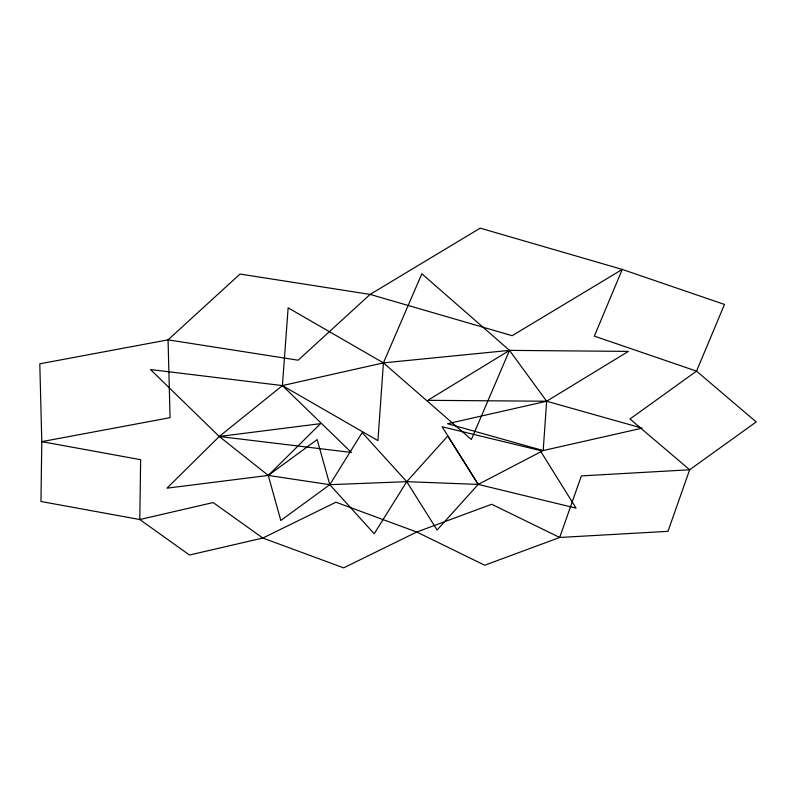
<?xml version="1.0" encoding="UTF-8"?>
<svg xmlns="http://www.w3.org/2000/svg" width="796" height="796" viewBox="0 0 796 796"><rect width="100%" height="100%" fill="white"/><g stroke="black" fill="none" stroke-linecap="round" stroke-linejoin="round"><path stroke-width="1.19" d="M41.79 441.641L40.964 501.49L139.807 519.539L213.159 502.555L262.829 538.046L343.643 567.856L416.746 532.017L491.709 504.266L559.688 537.469L667.973 531.34L689.644 469.769L756.2 421.93L696.54 371.135L594.333 336.121L622.263 269.426L724.469 304.44L696.54 371.135L629.984 418.985L689.644 469.769L581.359 475.909L559.688 537.469L484.724 565.23L416.746 532.017L335.932 502.206L262.829 538.046L189.478 555.021L139.807 519.539L140.633 459.69L41.79 441.641L39.8 363.812L168.065 339.842L298.152 360.21L370.11 294.411L480.197 228.144L622.263 269.426L512.166 335.693L370.11 294.411L240.024 274.043L168.065 339.842L170.065 417.671L41.79 441.641M383.423 362.876L377.931 440.626L282.411 385.582L150.484 369.543L219.268 436.487L268.282 475.431L329.793 484.684L406.746 481.67L478.217 484.406L576.065 508.137L540.146 450.476L442.138 426.775L478.217 484.406L437.103 530.007L406.746 481.67L362.18 432.576L329.793 484.684L280.799 520.485L268.282 475.431L320.529 423.651L219.268 436.487L166.981 488.167L268.282 475.431L317.166 439.591L329.793 484.684L374.21 533.758L406.746 481.67L447.73 436.029L478.217 484.406L543.19 450.556L642.163 428.158L546.643 401.234L427.81 400.328L509.5 350.379L628.342 351.394L546.643 401.234L447.601 423.721L543.19 450.556L546.643 401.234L509.5 350.379L421.83 273.764L383.423 362.876L282.411 385.582L219.268 436.487L351.394 452.456L282.411 385.582L288.142 307.843L383.423 362.876L471.361 439.521L509.5 350.379L383.423 362.876"/></g></svg>
